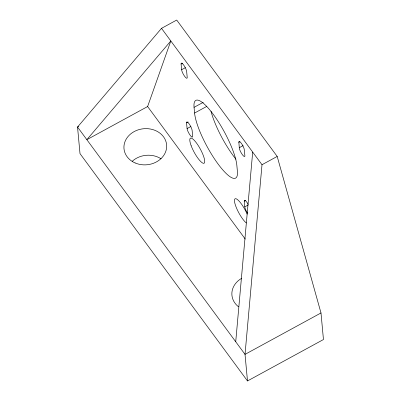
<?xml version="1.0" encoding="UTF-8"?>
<svg xmlns="http://www.w3.org/2000/svg" width="401" height="401" viewBox="0 0 401 401"><rect width="100%" height="100%" fill="white"/><g stroke="black" fill="none" stroke-linecap="round" stroke-linejoin="round"><path stroke-width="0.6" d="M235.723 341.747L252.695 152.099M161.513 28.336L262.003 164.726L245.026 354.374L247.492 380.95L323.457 339.532L320.995 312.955L277.196 156.445L176.706 20.05L161.513 28.336L77.543 127.052L80.005 153.628L247.492 380.95M147.618 106.546L170.816 40.962L86.847 139.683L147.618 106.546L245.262 239.071M181.087 64.035A5.353 1.298 61.4 0 1 183.618 64.972A5.353 1.298 61.4 0 1 186.671 71.609L187.202 77.303A5.353 1.298 61.4 0 1 184.671 76.365A5.353 1.298 61.4 0 1 181.618 69.729L181.087 64.035L182.716 63.142M181.618 69.729L185.417 67.654M78.636 126.455L77.543 127.052L245.026 354.374L320.995 312.955M194.054 107.348A41.027 9.955 61.4 0 1 213.427 114.566A41.027 9.955 61.4 0 1 236.856 165.443L237.382 171.137A41.027 9.955 61.4 0 1 218.009 163.919A41.027 9.955 61.4 0 1 194.58 113.042L194.054 107.348L203.277 102.315M194.58 113.042L206.52 106.531M186.55 122.876A5.353 1.298 61.4 0 1 189.077 123.819A5.353 1.298 61.4 0 1 192.129 130.455L192.66 136.15A5.353 1.298 61.4 0 1 190.134 135.207A5.353 1.298 61.4 0 1 187.077 128.571L186.55 122.876L188.174 121.989M187.077 128.571L190.876 126.5M238.801 142.365L239.888 141.774M239.297 147.698L238.826 141.759A5.308 1.288 61.4 0 1 241.307 143.297A5.308 1.288 61.4 0 1 244.174 149.022L244.831 155.187A5.353 1.298 61.4 0 1 242.374 154.676A5.353 1.298 61.4 0 1 239.297 147.698L243.096 145.628M262.003 164.726L277.196 156.445M247.577 213.167A5.353 1.298 61.4 0 1 244.765 206.871L244.239 201.177L245.863 200.289M244.765 206.871L248.024 205.096M244.239 201.177A5.353 1.298 61.4 0 1 248.194 204.395M235.978 159.237A41.027 9.955 61.4 0 1 211.031 111.398M132.26 161.262A21.403 18.095 -5.3 0 1 161.082 158.806M246.254 222.941A14.271 3.464 61.4 0 1 236.094 207.041A14.271 3.464 61.4 0 1 236.911 199.187A14.271 3.464 61.4 0 1 247.171 214.169M238.515 306.775A21.403 18.095 -5.3 0 1 241.547 278.389M191.167 145.738A14.271 3.464 61.4 0 0 204.059 163.237A14.271 3.464 61.4 0 0 196.555 143.097A14.271 3.464 61.4 0 0 191.167 145.738M135.092 162.941A21.403 18.095 -5.3 0 0 166.671 145.723A21.403 18.095 -5.3 0 0 134.135 131.598A21.403 18.095 -5.3 0 0 135.092 162.941"/></g></svg>
